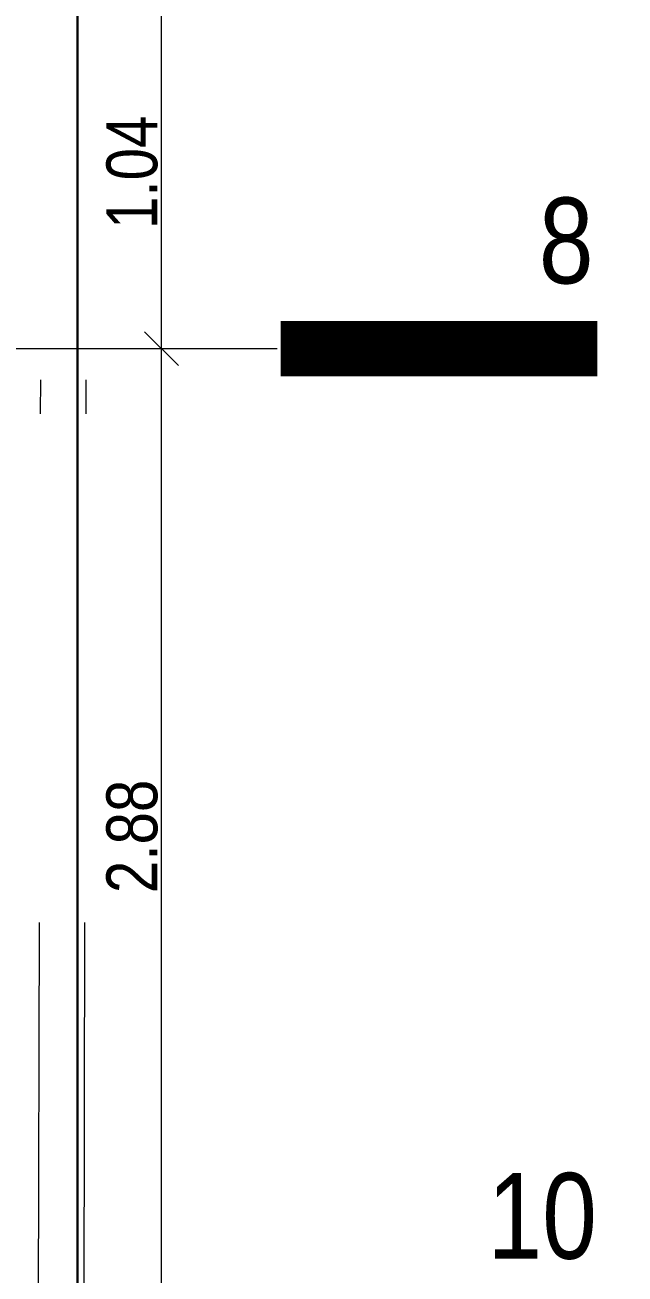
# Model space of a CAD drawing. Header units: millimetres. Extents: x 2787.4 to 2811.7, y 1328.5 to 1358.7.
# Drawn here: x 2800.263 to 2802.031, y 1343.241 to 1346.923 of the extents above; entities that cross this region are included whole.
import ezdxf
from ezdxf.enums import TextEntityAlignment as Align

# ---------------------------------------------------------------- set-up
doc = ezdxf.new("R2010")
doc.units = ezdxf.units.MM
doc.linetypes.add('ACAD_ISO04W100', pattern=[30, 24, -3, 0, -3])
doc.linetypes.add('CENTER', pattern=[2, 1.25, -0.25, 0.25, -0.25])
doc.layers.get('0').update_dxf_attribs({"lineweight": 5})
doc.layers.get('Defpoints').update_dxf_attribs({"lineweight": 5})
for name, color, linetype, lineweight in [('0 EJES', 8, 'CENTER', 0), ('14-DIM INTERIOR', 7, 'Continuous', 5), ('7-EJES', 7, 'ACAD_ISO04W100', 5), ('MUROS', 7, 'Continuous', 30)]:
    doc.layers.add(name, color=color, linetype=linetype, lineweight=lineweight)
doc.styles.add('ARIALNARROW', font='ARIALN.TTF', dxfattribs={"height": 0.13})
doc.styles.add('TEXTOS', font='ARIALN.TTF')
doc.dimstyles.new('Copy of COTAS-DET', dxfattribs={"dimtxt": 0.15, "dimasz": 0.1, "dimexe": 0.18, "dimexo": 0.0625, "dimgap": 0.01, "dimtad": 1, "dimzin": 0, "dimdsep": 46, "dimtxsty": 'TEXTOS', "dimblk": 'OBLIQUE', "dimcen": 0.04, "dimse1": 1, "dimse2": 1, "dimclrd": 256, "dimclrt": 256, "dimadec": 0, "dimazin": 0, "dimtfac": 1, "dimtofl": 0, "dimtmove": 0, "dimatfit": 3, "dimfxl": 1, "dimtolj": 1, "dimtzin": 0, "dimlwd": -1, "dimarcsym": 0})

# ---------------------------------------------------------------- blocks, each defined once
blk = doc.blocks.new('_Oblique')
at = {"color": 0, "lineweight": -2}
blk.add_line((-0.5, -0.5), (0.5, 0.5), dxfattribs=at)
blk = doc.blocks.new('*D161')
at = {"layer": '14-DIM INTERIOR', "transparency": 16777216}
blk.add_line((2800.6652, 1343.0937), (2800.6652, 1345.9687), dxfattribs=at)
at = {"layer": 'Defpoints', "color": 0, "transparency": 16777216}
for p in [(2800.6652, 1345.9687), (2800.7152, 1345.9687), (2800.6652, 1343.0937)]:
    blk.add_point(p, dxfattribs=at)
at = {"layer": '14-DIM INTERIOR', "transparency": 16777216, "xscale": 0.1, "yscale": 0.1, "zscale": 0.1}
for p, rotation in [((2800.6652, 1345.9687), 90), ((2800.6652, 1343.0937), 270)]:
    blk.add_blockref('_Oblique', p, dxfattribs=dict(at, rotation=rotation))
at = {"layer": '14-DIM INTERIOR', "transparency": 16777216, "insert": (2800.5787, 1344.5312), "char_height": 0.15, "attachment_point": 5, "rotation": 90, "style": 'TEXTOS'}
blk.add_mtext('\\A1;2.88', dxfattribs=at)
blk = doc.blocks.new('*D162')
at = {"layer": '14-DIM INTERIOR', "transparency": 16777216}
blk.add_line((2800.6652, 1345.9687), (2800.6652, 1347.0087), dxfattribs=at)
at = {"layer": 'Defpoints', "color": 0, "transparency": 16777216}
for p in [(2800.6652, 1347.0087), (2800.6652, 1347.0087), (2800.7152, 1345.9687)]:
    blk.add_point(p, dxfattribs=at)
at = {"layer": '14-DIM INTERIOR', "transparency": 16777216, "xscale": 0.1, "yscale": 0.1, "zscale": 0.1}
for p, rotation in [((2800.6652, 1347.0087), 90), ((2800.6652, 1345.9687), 270)]:
    blk.add_blockref('_Oblique', p, dxfattribs=dict(at, rotation=rotation))
at = {"layer": '14-DIM INTERIOR', "transparency": 16777216, "insert": (2800.5787, 1346.4887), "char_height": 0.15, "attachment_point": 5, "rotation": 90, "style": 'TEXTOS'}
blk.add_mtext('\\A1;1.04', dxfattribs=at)

msp = doc.modelspace()

# ---------------------------------------------------------------- linework, layer by layer
at = {"const_width": 0.163}
msp.add_lwpolyline([(2801.9492, 1345.9687), (2801.0159, 1345.9687)], dxfattribs=at)
at = {"layer": '7-EJES', "ltscale": 0.5}
for points in [[(2800.2777, 1332.2769), (2800.3348, 1356.9112)], [(2800.4115, 1332.2769), (2800.4685, 1356.9112)], [(2801.0059, 1345.9687), (2796.0929, 1345.9687)]]:
    msp.add_lwpolyline(points, dxfattribs=at)
at = {"layer": 'MUROS'}
msp.add_line((2800.4179, 1351.2787), (2800.4179, 1335.0587), dxfattribs=at)

# ---------------------------------------------------------------- texts
at = {"layer": '0 EJES', "color": 18, "linetype": 'Continuous', "true_color": 0x000000, "style": 'ARIALNARROW'}
for s, p in [('8', (2801.9379, 1346.0854)), ('10', (2801.9479, 1343.2104))]:
    msp.add_text(s, height=0.2528, dxfattribs=at).set_placement(p, align=Align.BOTTOM_RIGHT)

# ---------------------------------------------------------------- dimensions: what is measured, and where the dimension line sits
at = {"layer": '14-DIM INTERIOR'}
for base, p1, p2, picture, middle in [((2800.6652, 1347.0087), (2800.7152, 1345.9687), (2800.6652, 1347.0087), '*D162', (2800.5787, 1346.4887)), ((2800.6652463624, 1345.9686678663), (2800.6652463624, 1343.0936678663), (2800.7152463624, 1345.9686678663), '*D161', (2800.5786604143, 1344.5311678663))]:
    dim = msp.add_linear_dim(base=base, p1=p1, p2=p2, angle=270, dimstyle='Copy of COTAS-DET', override={"dimtmove": 1}, dxfattribs=at)
    dim.commit()
    dim.dimension.update_dxf_attribs({"geometry": picture, "text_midpoint": middle})

doc.saveas('drawing.dxf')
